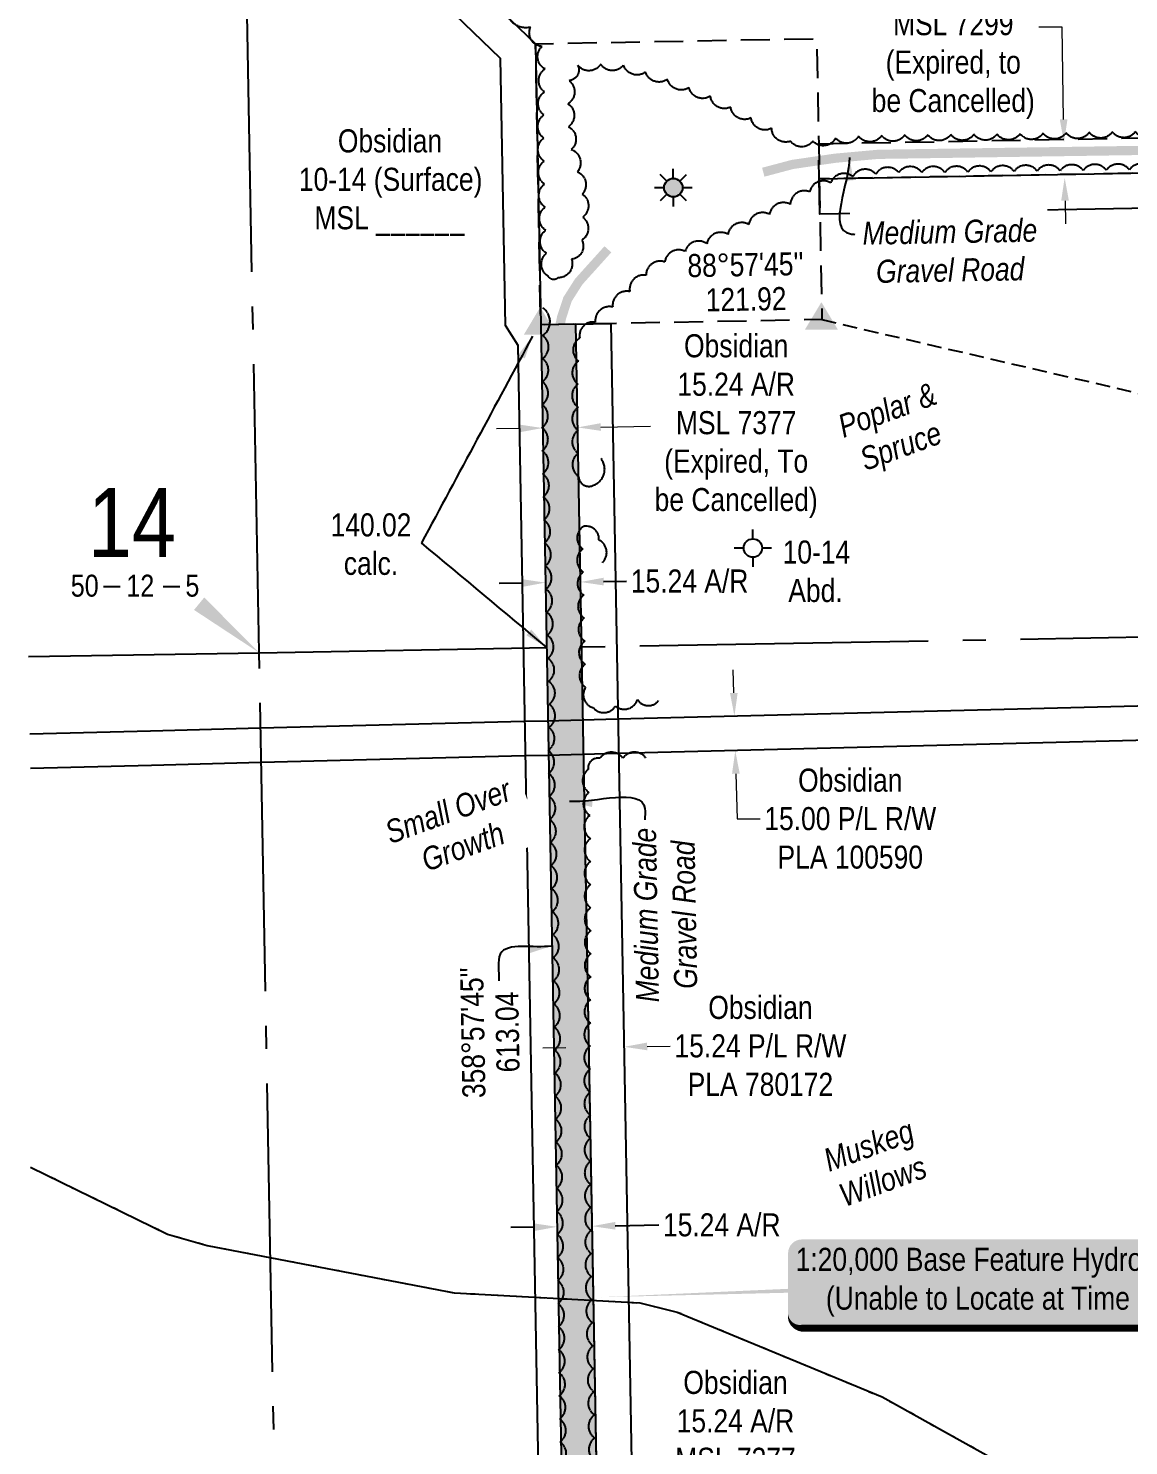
# Model space of a CAD drawing. Extents: x 588734 to 595078, y 5907371 to 5909219.
# Drawn here: x 590029 to 590505, y 5907954 to 5908568 of the extents above; entities that cross this region are included whole.
import ezdxf
from ezdxf.enums import TextEntityAlignment as Align

# ---------------------------------------------------------------- set-up
doc = ezdxf.new("R2010")
doc.units = 0
doc.header["$LTSCALE"] = 5
doc.header["$PDSIZE"] = 0.5
for name, pattern in [('0', [1, 1, 0]), ('foc-ACCESSROAD', [3.75, 2.5, -1.25]), ('foc-QUARTERLINE', [33, 25, -3, 2, -3]), ('foc-TIELINE', [1.875, 1.25, -0.625]), ('foc-WHEELTRACKS', [2, 0.4, -1.6])]:
    doc.linetypes.add(name, pattern=pattern)
doc.layers.get('Defpoints').update_dxf_attribs({"color": 9})
for name, color, linetype in [('10', 1, 'Continuous'), ('9', 3, 'Continuous'), ('AS-ROADS', 254, 'Continuous'), ('C-RW', 13, 'Continuous'), ('C-WS', 13, 'foc-ACCESSROAD'), ('C-WS-S', 8, 'Continuous'), ('F-RW', 190, 'Continuous'), ('F-WS-S', 8, 'Continuous'), ('L-BD1', 253, 'Continuous'), ('L-MON', 1, 'Continuous'), ('L-QSEC', 8, 'foc-QUARTERLINE'), ('L-SECLBL', 7, 'Continuous'), ('L-TIE', 7, 'foc-TIELINE'), ('P-PROPOSED', 10, 'Continuous'), ('P-PROPOSED-H', 21, 'Continuous'), ('P-TXT', 4, 'Continuous'), ('T-BUSH', 110, '0'), ('T-BUSH-T', 110, 'Continuous'), ('T-CREEK', 160, 'Continuous'), ('T-WATER-P3', 160, 'foc-WHEELTRACKS'), ('T-WATER-T', 170, 'Continuous')]:
    doc.layers.add(name, color=color, linetype=linetype)
for name, color, linetype, lineweight in [('C-AR-T', 13, 'Continuous', 9), ('C-RW-T', 13, 'Continuous', 9), ('C-WS-T', 13, 'Continuous', 9), ('F-WS-T', 190, 'Continuous', 9), ('T-TEXT', 48, 'Continuous', 18)]:
    doc.layers.add(name, color=color, linetype=linetype, lineweight=lineweight)
doc.styles.add('175L', font='ARIALN.TTF', dxfattribs={"height": 20})
doc.styles.add('80', font='ARIALN.TTF', dxfattribs={"height": 10})
doc.styles.add('80CG', font='ARIALN.TTF', dxfattribs={"height": 10})
doc.styles.add('80L', font='ARIALN.TTF', dxfattribs={"height": 10})
doc.styles.add('80LS', font='ARIALNI.TTF', dxfattribs={"height": 10})
doc.styles.add('foc-LtypeFont', font='ARIALN.TTF', dxfattribs={"height": 7.35})
doc.styles.add('SIMPLEX', font='ARIALN.TTF')
doc.linetypes.add('foc-TOPO-flowdirection-NOLINE', pattern='A,0,[">",foc-LtypeFont,S=0.3,R=0,X=0,Y=-0.945],-20,[">",foc-LtypeFont,S=0.3,R=0,X=0,Y=-0.945],0', length=20)
doc.dimstyles.new('Compass 5 000', dxfattribs={"dimscale": 5, "dimtxt": 9, "dimasz": 2, "dimexe": 0.2, "dimexo": 0.0625, "dimgap": 0.5, "dimtad": 0, "dimtih": 1, "dimtoh": 1, "dimzin": 0, "dimdsep": 46, "dimtxsty": '80CG', "dimcen": 0.1, "dimse1": 1, "dimse2": 1, "dimclrd": 256, "dimclrt": 256, "dimaunit": 1, "dimadec": 4, "dimazin": 0, "dimtfac": 0.06, "dimtofl": 0, "dimtmove": 0, "dimatfit": 1, "dimfxl": 0.2, "dimtolj": 1, "dimtzin": 0, "dimlwd": -1, "dimarcsym": 0})

# ---------------------------------------------------------------- blocks, each defined once
blk = doc.blocks.new('L-SECLBL')
at = {"layer": '9', "color": 7}
for p, q in [((-5.08, -27.83), (-12.29, -27.83)), ((20.7, -27.83), (13.5, -27.83))]:
    blk.add_line(p, q, dxfattribs=at)
at = {"layer": '10', "color": 2, "style": 'SIMPLEX'}
blk.add_attdef('SEC', text='', height=30, dxfattribs=at).set_placement((0, 0), align=Align.MIDDLE)
at = {"layer": '10', "color": 5, "style": '80L'}
blk.add_attdef('TWP', text='', height=9.5, dxfattribs=at).set_placement((-14.43, -27.37), align=Align.MIDDLE_RIGHT)
blk.add_attdef('RGE', text='', height=9.5, dxfattribs=at).set_placement((3.62, -27.37), align=Align.MIDDLE_CENTER)
blk.add_attdef('MER', text='', height=9.5, dxfattribs=at).set_placement((23.17, -27.37), align=Align.MIDDLE_LEFT)
blk = doc.blocks.new('*D438')
at = {"layer": 'C-AR-T', "transparency": 16777216}
for p, q in [((590476.51, 5908568.76), (590466.51, 5908568.76)), ((590477.21, 5908528.74), (590476.51, 5908568.76)), ((590477.82, 5908493.5), (590478, 5908483.5))]:
    blk.add_line(p, q, dxfattribs=at)
for points in [[(590478.87, 5908528.76), (590475.54, 5908528.71), (590477.38, 5908518.74)], [(590479.49, 5908493.53), (590476.16, 5908493.47), (590477.65, 5908503.5)]]:
    blk.add_solid(points, dxfattribs=at)
at = {"layer": 'Defpoints', "color": 0, "transparency": 16777216}
for p in [(590458.98, 5908518.41), (590477.38, 5908518.74), (590459.25, 5908503.18)]:
    blk.add_point(p, dxfattribs=at)
at = {"layer": 'C-AR-T', "transparency": 16777216, "insert": (590429.38, 5908568.76), "char_height": 10, "attachment_point": 5, "style": '80CG'}
blk.add_mtext('\\A1;Obsidian\\P15.24 A/R\\PMSL 7299\\P(Expired, to\\Pbe Cancelled)', dxfattribs=at)
blk = doc.blocks.new('*D439')
at = {"layer": 'C-AR-T', "transparency": 16777216}
for p, q in [((590249.57, 5907945.51), (590239.57, 5907945.34)), ((590284.8, 5907946.13), (590297.88, 5907946.36))]:
    blk.add_line(p, q, dxfattribs=at)
for points in [[(590249.54, 5907947.18), (590249.6, 5907943.85), (590259.57, 5907945.69)], [(590284.77, 5907947.8), (590284.83, 5907944.46), (590274.8, 5907945.95)]]:
    blk.add_solid(points, dxfattribs=at)
at = {"layer": 'Defpoints', "color": 0, "transparency": 16777216}
for p in [(590259.57, 5907945.69), (590260.14, 5907913.19), (590275.37, 5907913.45)]:
    blk.add_point(p, dxfattribs=at)
at = {"layer": 'C-AR-T', "transparency": 16777216, "insert": (590335.01, 5907946.36), "char_height": 10, "attachment_point": 5, "style": '80CG'}
blk.add_mtext('\\A1;Obsidian\\P15.24 A/R\\PMSL 7377\\P(Expired, To\\Pbe Cancelled)', dxfattribs=at)
blk = doc.blocks.new('*D440')
at = {"layer": 'C-AR-T', "transparency": 16777216}
for p, q in [((590241.41, 5908394.78), (590231.41, 5908394.6)), ((590276.64, 5908395.39), (590298.18, 5908395.77))]:
    blk.add_line(p, q, dxfattribs=at)
for points in [[(590241.38, 5908396.44), (590241.44, 5908393.11), (590251.41, 5908394.95)], [(590276.61, 5908397.06), (590276.67, 5908393.73), (590266.64, 5908395.22)]]:
    blk.add_solid(points, dxfattribs=at)
at = {"layer": 'Defpoints', "color": 0, "transparency": 16777216}
for p in [(590251.41, 5908394.95), (590251.5, 5908389.61), (590266.74, 5908389.88)]:
    blk.add_point(p, dxfattribs=at)
at = {"layer": 'C-AR-T', "transparency": 16777216, "insert": (590335.31, 5908395.77), "char_height": 10, "attachment_point": 5, "style": '80CG'}
blk.add_mtext('\\A1;Obsidian\\P15.24 A/R\\PMSL 7377\\P(Expired, To\\Pbe Cancelled)', dxfattribs=at)
blk = doc.blocks.new('*D443')
at = {"layer": 'C-RW-T', "transparency": 16777216}
for p, q in [((590296.74, 5908126.85), (590306.74, 5908127.03)), ((590261.5, 5908126.23), (590251.5, 5908126.06))]:
    blk.add_line(p, q, dxfattribs=at)
for points in [[(590261.47, 5908127.9), (590261.52, 5908124.57), (590271.49, 5908126.41)], [(590296.71, 5908128.52), (590296.77, 5908125.18), (590286.74, 5908126.68)]]:
    blk.add_solid(points, dxfattribs=at)
at = {"layer": 'Defpoints', "color": 0, "transparency": 16777216}
for p in [(590271.12, 5908147.59), (590286.37, 5908147.86), (590286.74, 5908126.68)]:
    blk.add_point(p, dxfattribs=at)
at = {"layer": 'C-RW-T', "transparency": 16777216, "insert": (590345.82, 5908127.03), "char_height": 10, "attachment_point": 5, "style": '80CG'}
blk.add_mtext('\\A1;Obsidian\\P15.24 P/L R/W\\PPLA 780172', dxfattribs=at)
blk = doc.blocks.new('GABD')
for p, q in [((0, 0.81), (0, 1.62)), ((-0.81, 0), (-1.62, 0)), ((1.62, 0), (0.81, 0)), ((0, -0.81), (0, -1.62))]:
    blk.add_line(p, q)
blk.add_circle((0, 0), 0.8)
blk = doc.blocks.new('GAS')
h = blk.add_hatch(color=255)
h.dxf.hatch_style = 1
edge = h.paths.add_edge_path()
edge.add_arc((0, 0), 0.9, 0, 360)
for p, q in [((0, 0.81), (0, 1.62)), ((-0.81, 0), (-1.62, 0)), ((-0.57, 0.57), (-1.14, 1.14)), ((0.57, 0.57), (1.14, 1.14)), ((1.62, 0), (0.81, 0)), ((-0.57, -0.57), (-1.14, -1.14)), ((0, -0.81), (0, -1.62)), ((1.14, -1.14), (0.57, -0.57))]:
    blk.add_line(p, q)
blk.add_circle((0, 0), 0.8)
blk = doc.blocks.new('*D451')
at = {"layer": 'Defpoints', "color": 0, "transparency": 16777216}
for p in [(590250.94, 5908420.84), (590266.17, 5908421.12), (590267.85, 5908328.2)]:
    blk.add_point(p, dxfattribs=at)
at = {"layer": 'P-TXT', "transparency": 16777216}
for p, q in [((590242.62, 5908327.74), (590232.63, 5908327.56)), ((590277.85, 5908328.38), (590287.85, 5908328.56))]:
    blk.add_line(p, q, dxfattribs=at)
for points in [[(590277.82, 5908330.05), (590277.88, 5908326.72), (590267.85, 5908328.2)], [(590242.59, 5908329.41), (590242.65, 5908326.08), (590252.62, 5908327.93)]]:
    blk.add_solid(points, dxfattribs=at)
at = {"layer": 'P-TXT', "transparency": 16777216, "insert": (590315.13, 5908328.56), "char_height": 10, "attachment_point": 5, "style": '80CG'}
blk.add_mtext('\\A1;15.24 A/R', dxfattribs=at)
blk = doc.blocks.new('*D452')
at = {"layer": 'Defpoints', "color": 0, "transparency": 16777216}
for p in [(590272.91, 5908048.92), (590258.91, 5907980.95), (590274.14, 5907981.22)]:
    blk.add_point(p, dxfattribs=at)
at = {"layer": 'P-TXT', "transparency": 16777216}
for p, q in [((590247.68, 5908048.47), (590237.68, 5908048.28)), ((590282.91, 5908049.1), (590301.78, 5908049.44))]:
    blk.add_line(p, q, dxfattribs=at)
for points in [[(590247.65, 5908050.13), (590247.71, 5908046.8), (590257.68, 5908048.65)], [(590282.88, 5908050.77), (590282.94, 5908047.44), (590272.91, 5908048.92)]]:
    blk.add_solid(points, dxfattribs=at)
at = {"layer": 'P-TXT', "transparency": 16777216, "insert": (590329.06, 5908049.44), "char_height": 10, "attachment_point": 5, "style": '80CG'}
blk.add_mtext('\\A1;15.24 A/R', dxfattribs=at)
blk = doc.blocks.new('*D457')
at = {"layer": 'C-RW-T', "transparency": 16777216}
for p, q in [((590334.29, 5908280.09), (590334.04, 5908290.09)), ((590335.17, 5908245.07), (590335.67, 5908225.54)), ((590335.67, 5908225.54), (590345.67, 5908225.54))]:
    blk.add_line(p, q, dxfattribs=at)
for points in [[(590335.96, 5908280.14), (590332.63, 5908280.05), (590334.54, 5908270.1)], [(590336.84, 5908245.11), (590333.51, 5908245.03), (590334.92, 5908255.07)]]:
    blk.add_solid(points, dxfattribs=at)
at = {"layer": 'Defpoints', "color": 0, "transparency": 16777216}
for p in [(590349.43, 5908270.47), (590334.92, 5908255.07), (590349.81, 5908255.44)]:
    blk.add_point(p, dxfattribs=at)
at = {"layer": 'C-RW-T', "transparency": 16777216, "insert": (590384.75, 5908225.54), "char_height": 10, "attachment_point": 5, "style": '80CG'}
blk.add_mtext('\\A1;Obsidian\\P15.00 P/L R/W\\PPLA 100590', dxfattribs=at)
blk = doc.blocks.new('STRIA')
blk.add_hatch(color=255).paths.add_polyline_path([(-0.04, 1.52), (-1.47, -0.87), (1.39, -0.87)])
blk = doc.blocks.new('STRIAA')
blk.add_blockref('STRIA', (0, 0))
blk = doc.blocks.new('STRIB')
at = {"color": 1}
blk.add_solid([(-1.12, -0.67), (-0.04, 1.13), (1.04, -0.67)], dxfattribs=at)
blk = doc.blocks.new('STRIBB')
blk.add_blockref('STRIB', (0, 0))
blk = doc.blocks.new('STRICC')
for name in ['STRIAA', 'STRIBB']:
    blk.add_blockref(name, (0, 0))
blk = doc.blocks.new('fdspike')
blk.add_blockref('STRICC', (0, 0))
blk = doc.blocks.new('*U465')
h = blk.add_hatch(color=255)
edge = h.paths.add_edge_path()
edge.add_line((-104, -20), (104, -20))
edge.add_arc((104, -14), 6, 270, 360)
edge.add_line((110, -14), (110, 12.5))
edge.add_arc((104, 12.5), 6, 0, 90)
edge.add_line((104, 18.5), (-104, 18.5))
edge.add_arc((-104, 12.5), 6, 90, 180)
edge.add_line((-110, 12.5), (-110, -14))
edge.add_arc((-104, -14), 6, 180, 270)
at = {"color": 170, "flags": 128}
blk.add_lwpolyline([(-104, -20, 3, 3, 0), (104, -20, 3, 3, 0.414214), (110, -14, 3, 3, 0), (110, 12.5, 3, 0, 0.414214), (104, 18.5, 0, 0, 0), (-104, 18.5, 0, 0, 0.414214), (-110, 12.5, 0, 0, 0), (-110, -14, 0, 3, 0.414214)], format="xyseb", close=True, dxfattribs=at)
at = {"color": 170, "style": '80'}
blk.add_attdef('ENTER_TEXT_001', (-26.85, -4.92), '', height=10, dxfattribs=at)

msp = doc.modelspace()

# ---------------------------------------------------------------- hatches: boundary and pattern name
at = {"layer": 'P-PROPOSED-H'}
h = msp.add_hatch(color=256, dxfattribs=at)
h.dxf.hatch_style = 1
h.paths.add_polyline_path([(590317.047, 5907772.556), (590289.184, 5907795.068), (590277.059, 5907819.872), (590265.829, 5908440.001), (590250.599, 5908439.726), (590262.233, 5907797.259), (590317.407, 5907752.682)])

# ---------------------------------------------------------------- linework, layer by layer
at = {"layer": 'AS-ROADS', "const_width": 3.998, "flags": 128}
for points in [[(591025.126, 5908522.67), (590958.876, 5908521.696), (590775.575, 5908519.329), (590574.685, 5908516.262), (590396.786, 5908513.61), (590378.233, 5908511.922), (590359.745, 5908509.234), (590347.054, 5908505.86)], [(590279.718, 5908472.432), (590267.089, 5908458.419), (590262.249, 5908450.824), (590259.673, 5908442.98), (590257.725, 5908433.736), (590257.787, 5908411.456), (590259.845, 5908350.018), (590261.555, 5908289.825), (590263.06, 5908204.807), (590264.049, 5908131.969), (590265.614, 5908002.994), (590266.6, 5907912.729), (590267.264, 5907861.684), (590268.901, 5907826.703), (590271.78, 5907813.148), (590277.304, 5907803.045), (590287.401, 5907790.551), (590304.376, 5907775.722), (590327.649, 5907759.317), (590355.12, 5907745.063)]]:
    msp.add_lwpolyline(points, dxfattribs=at)
at = {"layer": 'C-RW'}
for points in [[(590928.303, 5908513.037), (590928.579, 5908497.793), (590613.3, 5908492.08), (590603.297, 5908491.898), (590588.298, 5908491.627), (590578.274, 5908491.446), (590371.615, 5908487.714), (590371.339, 5908502.958), (590577.844, 5908506.688), (590587.867, 5908506.87), (590602.866, 5908507.141), (590612.87, 5908507.322), (590928.303, 5908513.037)], [(590317.047, 5907772.556), (590277.335, 5907804.641), (590265.829, 5908440.001), (590281.059, 5908440.277), (590292.437, 5907812.024), (590317.252, 5907791.975), (590316.696, 5907791.965)]]:
    msp.add_lwpolyline(points, close=True, dxfattribs=at)
for points in [[(590029.208, 5908262.411), (590081.496, 5908263.728), (590129.178, 5908264.929), (590243.412, 5908267.801), (590253.406, 5908268.053), (590268.641, 5908268.437), (590283.884, 5908268.82), (590584.347, 5908276.392)], [(590594.793, 5908261.613), (590284.156, 5908253.787), (590268.913, 5908253.403), (590253.678, 5908253.02), (590243.684, 5908252.768), (590129.461, 5908249.896), (590081.875, 5908248.698), (590029.491, 5908247.378)]]:
    msp.add_lwpolyline(points, dxfattribs=at)
at = {"layer": 'C-WS', "flags": 128}
for points in [[(590371.339, 5908502.958), (590371.615, 5908487.714), (590372.444, 5908441.932), (590250.599, 5908439.726), (590248.392, 5908561.571), (590370.237, 5908563.778), (590371.063, 5908518.196)], [(590371.063, 5908518.196), (590577.414, 5908521.922), (590587.437, 5908522.103), (590602.436, 5908522.374), (590928.026, 5908528.274), (590928.303, 5908513.037), (590612.87, 5908507.322), (590602.866, 5908507.141), (590587.867, 5908506.87), (590577.844, 5908506.688), (590371.339, 5908502.958)]]:
    msp.add_lwpolyline(points, close=True, dxfattribs=at)
at = {"layer": 'F-RW'}
msp.add_lwpolyline([(590196.909, 5908611.046), (590248.392, 5908561.571), (590250.599, 5908439.726), (590262.233, 5907797.259), (590213.904, 5907746.814), (590219.334, 5907545.661), (590219.739, 5907530.674), (590219.893, 5907524.964), (590220.333, 5907508.624), (590220.628, 5907497.73), (590208.548, 5907492.086), (590183.941, 5907491.638), (590205.522, 5907501.712), (590205.081, 5907518.052), (590204.749, 5907530.336), (590204.344, 5907545.323), (590198.745, 5907752.699), (590252.044, 5907807.864), (590240.765, 5908430.674), (590235.303, 5908439.469), (590233.213, 5908555.215), (590182.08, 5908604.515)], dxfattribs=at)
at = {"layer": 'L-QSEC'}
for p, q in [((590128.562, 5908297.729), (590113.45, 5909101.382)), ((590128.565, 5908297.531), (590931.951, 5908311.897)), ((590028.571, 5908295.966), (590128.565, 5908297.531)), ((590143.733, 5907490.908), (590128.562, 5908297.729))]:
    msp.add_line(p, q, dxfattribs=at)
at = {"layer": 'L-SECLBL', "flags": 128}
msp.add_lwpolyline([(590128.565, 5908297.531, 0, 6.997, 0), (590102.586, 5908318.797, 0, 0, 0)], format="xyseb", dxfattribs=at)
at = {"layer": 'L-TIE', "flags": 128}
msp.add_lwpolyline([(590372.437, 5908441.936), (590931.951, 5908311.897)], dxfattribs=at)
at = {"layer": 'P-PROPOSED', "flags": 128}
msp.add_lwpolyline([(590317.047, 5907772.556), (590289.184, 5907795.068), (590277.059, 5907819.872), (590265.829, 5908440.001), (590250.599, 5908439.726), (590262.233, 5907797.259), (590317.407, 5907752.682)], close=True, dxfattribs=at)
at = {"layer": 'T-BUSH', "flags": 128}
for points in [[(590613.822, 5908549.011, -0.5205671), (590603.827, 5908549.065, -0.5205671), (590593.832, 5908549.12, -0.5205671), (590583.836, 5908549.041, -0.5205671), (590573.841, 5908548.959, -0.5205671), (590572.015, 5908540.773, -0.5205671), (590571.986, 5908530.777, -0.5205671), (590568.253, 5908524.309, -0.5205671), (590558.27, 5908523.812, -0.5205671), (590548.275, 5908523.748, -0.5205671), (590538.279, 5908523.684, -0.5205671), (590528.284, 5908523.62, -0.5205671), (590518.289, 5908523.556, -0.5205671), (590508.293, 5908523.492, -0.5205671), (590498.299, 5908523.376, -0.5205671), (590488.305, 5908523.17, -0.5205671), (590478.312, 5908522.964, -0.5205671), (590468.319, 5908522.757, -0.5205671), (590458.325, 5908522.551, -0.5205671), (590448.331, 5908522.421, -0.5205671), (590438.336, 5908522.318, -0.5205671), (590428.341, 5908522.214, -0.5205671), (590418.346, 5908522.111, -0.5205671), (590408.351, 5908522.007, -0.5205671), (590398.358, 5908521.766, -0.5205671), (590388.366, 5908521.497, -0.5205671), (590378.415, 5908520.605, -0.5205671), (590368.5, 5908519.356, -0.5205671), (590358.94, 5908519.319, -0.5205671), (590350.674, 5908524.909, -0.5205671), (590341.76, 5908529.43, -0.5205671), (590332.925, 5908534.104, -0.5205671), (590324.133, 5908538.858, -0.5205671), (590314.855, 5908542.56, -0.5205671), (590305.532, 5908546.165, -0.5205671), (590296.042, 5908549.296, -0.5205671), (590286.515, 5908552.318, -0.5205671), (590276.633, 5908552.68, -0.5205671), (590266.647, 5908552.253, -0.5205671), (590262.903, 5908545.544, -0.5205671), (590262.413, 5908535.561, -0.5205671), (590262.629, 5908525.604, -0.5205671), (590263.87, 5908515.686, -0.5205671), (590266.478, 5908506.069, -0.5205671), (590268.565, 5908496.387, -0.5205671), (590268.787, 5908486.394, -0.5205671), (590268.449, 5908476.404, -0.5205671), (590263.971, 5908468.116, -0.5205671), (590258.071, 5908460.091, -0.5205671), (590253.875, 5908460.752, -0.5205671), (590253.092, 5908470.717, -0.5205671), (590252.757, 5908480.705, -0.5205671), (590252.507, 5908490.697, -0.5205671), (590252.295, 5908500.69, -0.5205671), (590252.103, 5908510.684, -0.5205671), (590251.91, 5908520.678, -0.5205671), (590251.982, 5908530.671, -0.5205671), (590252.225, 5908540.663, -0.5205671), (590252.469, 5908550.656, -0.5205671), (590251.197, 5908560.385, -0.5205671), (590246.173, 5908568.724, -0.5205671), (590235.699, 5908578.054, -0.5205671)], [(590575.848, 5908485.617, 0.5205671), (590574.96, 5908495.573, 0.5205671), (590573.602, 5908505.473, 0.5205671), (590565.659, 5908507.735, 0.5205671), (590555.665, 5908507.572, 0.5205671), (590545.671, 5908507.408, 0.5205671), (590535.677, 5908507.248, 0.5205671), (590525.682, 5908507.116, 0.5205671), (590515.687, 5908506.984, 0.5205671), (590505.693, 5908506.851, 0.5205671), (590495.698, 5908506.719, 0.5205671), (590485.703, 5908506.587, 0.5205671), (590475.709, 5908506.454, 0.5205671), (590465.714, 5908506.321, 0.5205671), (590455.72, 5908506.177, 0.5205671), (590445.725, 5908506.034, 0.5205671), (590435.731, 5908505.89, 0.5205671), (590425.736, 5908505.747, 0.5205671), (590415.741, 5908505.705, 0.5205671), (590405.745, 5908505.702, 0.5205671), (590395.785, 5908505.037, 0.5205671), (590385.844, 5908503.989, 0.5205671), (590376.267, 5908501.19, 0.5205671), (590367.132, 5908497.353, 0.5205671), (590358.751, 5908491.915, 0.5205671), (590349.746, 5908487.577, 0.5205671), (590340.741, 5908483.239, 0.5205671), (590331.735, 5908478.903, 0.5205671), (590322.599, 5908474.878, 0.5205671), (590313.176, 5908471.544, 0.5205671), (590304.369, 5908466.962, 0.5205671), (590296.258, 5908461.189, 0.5205671), (590289.214, 5908454.106, 0.5205671), (590281.801, 5908447.402, 0.5205671), (590274.262, 5908440.84, 0.5205671), (590267.498, 5908433.929, 0.5205671), (590266.972, 5908423.947, 0.5205671), (590266.754, 5908413.958, 0.5205671), (590266.795, 5908403.963, 0.5205671), (590266.837, 5908393.967, 0.5205671), (590266.878, 5908383.972, 0.5205671), (590267.012, 5908373.979, 0.5205671), (590273.084, 5908369.97, 0.5205671), (590276.769, 5908381.679, 0.5205671)], [(590291.941, 5907775.68, 0.5205671), (590284.874, 5907782.749, 0.5205671), (590277.807, 5907789.818, 0.5205671), (590272.055, 5907797.96, 0.5205671), (590266.541, 5907806.297, 0.5205671), (590263.294, 5907815.746, 0.5205671), (590261.427, 5907825.47, 0.5205671), (590260.967, 5907835.454, 0.5205671), (590260.822, 5907845.448, 0.5205671), (590260.677, 5907855.443, 0.5205671), (590260.533, 5907865.437, 0.5205671), (590260.388, 5907875.432, 0.5205671), (590260.243, 5907885.426, 0.5205671), (590260.091, 5907895.42, 0.5205671), (590259.909, 5907905.414, 0.5205671), (590259.728, 5907915.408, 0.5205671), (590259.547, 5907925.402, 0.5205671), (590259.366, 5907935.396, 0.5205671), (590259.184, 5907945.39, 0.5205671), (590259.003, 5907955.384, 0.5205671), (590258.822, 5907965.377, 0.5205671), (590258.648, 5907975.371, 0.5205671), (590258.512, 5907985.366, 0.5205671), (590258.377, 5907995.361, 0.5205671), (590258.241, 5908005.355, 0.5205671), (590258.105, 5908015.35, 0.5205671), (590257.97, 5908025.344, 0.5205671), (590257.834, 5908035.339, 0.5205671), (590257.698, 5908045.334, 0.5205671), (590257.563, 5908055.328, 0.5205671), (590257.427, 5908065.323, 0.5205671), (590257.287, 5908075.317, 0.5205671), (590257.14, 5908085.312, 0.5205671), (590256.992, 5908095.306, 0.5205671), (590256.844, 5908105.301, 0.5205671), (590256.697, 5908115.295, 0.5205671), (590256.549, 5908125.29, 0.5205671), (590256.401, 5908135.284, 0.5205671), (590256.254, 5908145.278, 0.5205671), (590256.106, 5908155.273, 0.5205671), (590255.959, 5908165.267, 0.5205671), (590255.811, 5908175.262, 0.5205671), (590255.559, 5908185.254, 0.5205671), (590255.297, 5908195.246, 0.5205671), (590255.036, 5908205.238, 0.5205671), (590254.774, 5908215.23, 0.5205671), (590254.513, 5908225.222, 0.5205671), (590254.252, 5908235.215, 0.5205671), (590253.99, 5908245.207, 0.5205671), (590253.772, 5908255.198, 0.5205671), (590254.185, 5908265.185, 0.5205671), (590254.343, 5908275.174, 0.5205671), (590254.046, 5908285.165, 0.5205671), (590253.749, 5908295.156, 0.5205671), (590253.452, 5908305.147, 0.5205671), (590253.154, 5908315.138, 0.5205671), (590252.857, 5908325.129, 0.5205671), (590252.56, 5908335.12, 0.5205671), (590252.263, 5908345.112, 0.5205671), (590251.983, 5908355.103, 0.5205671), (590251.734, 5908365.096, 0.5205671), (590251.485, 5908375.088, 0.5205671), (590251.236, 5908385.08, 0.5205671), (590251.095, 5908395.074, 0.5205671), (590251.187, 5908405.069, 0.5205671), (590251.28, 5908415.064, 0.5205671), (590251.372, 5908425.059, 0.5205671), (590251.464, 5908435.054, 0.5205671), (590251.574, 5908447.048, 0.5205671)], [(590277.315, 5908336.558, 0.5205671), (590275.824, 5908346.422, 0.5205671), (590268.958, 5908352.215, 0.5205671), (590268.848, 5908342.523, 0.5205671), (590269.053, 5908332.53, 0.5205671), (590269.257, 5908322.537, 0.5205671), (590269.462, 5908312.543, 0.5205671), (590269.664, 5908302.55, 0.5205671), (590269.865, 5908292.556, 0.5205671), (590270.067, 5908282.563, 0.5205671), (590273.356, 5908273.76, 0.5205671), (590282.959, 5908274.398, 0.5205671), (590292.555, 5908277.197, 0.5205671), (590301.675, 5908276.772, 0.5205671)], [(590296.226, 5908251.824, 0.5205671), (590286.23, 5908251.795, 0.5205671), (590276.235, 5908251.766, 0.5205671), (590271.185, 5908246.959, 0.5205671), (590271.502, 5908236.969, 0.5205671), (590271.819, 5908226.978, 0.5205671), (590272.132, 5908216.988, 0.5205671), (590272.166, 5908206.992, 0.5205671), (590272.2, 5908196.997, 0.5205671), (590272.235, 5908187.001, 0.5205671), (590272.269, 5908177.006, 0.5205671), (590272.303, 5908167.01, 0.5205671), (590272.266, 5908157.015, 0.5205671), (590272.192, 5908147.02, 0.5205671), (590272.119, 5908137.024, 0.5205671), (590272.046, 5908127.029, 0.5205671), (590272.038, 5908117.034, 0.5205671), (590272.08, 5908107.038, 0.5205671), (590272.123, 5908097.043, 0.5205671), (590272.165, 5908087.048, 0.5205671), (590272.208, 5908077.052, 0.5205671), (590272.28, 5908067.057, 0.5205671), (590272.359, 5908057.062, 0.5205671), (590272.439, 5908047.066, 0.5205671), (590272.518, 5908037.071, 0.5205671), (590272.616, 5908027.076, 0.5205671), (590272.829, 5908017.083, 0.5205671), (590273.041, 5908007.09, 0.5205671), (590273.253, 5907997.097, 0.5205671), (590273.466, 5907987.103, 0.5205671), (590273.678, 5907977.11, 0.5205671), (590273.851, 5907967.116, 0.5205671), (590273.99, 5907957.122, 0.5205671), (590274.128, 5907947.127, 0.5205671), (590274.267, 5907937.132, 0.5205671), (590274.406, 5907927.138, 0.5205671), (590274.544, 5907917.143, 0.5205671), (590274.655, 5907907.148, 0.5205671), (590274.711, 5907897.153, 0.5205671), (590274.766, 5907887.158, 0.5205671), (590274.822, 5907877.162, 0.5205671), (590274.877, 5907867.167, 0.5205671), (590274.933, 5907857.172, 0.5205671), (590275.384, 5907847.203, 0.5205671), (590276.675, 5907837.291, 0.5205671), (590279.025, 5907827.622, 0.5205671), (590282.387, 5907818.221, 0.5205671), (590286.682, 5907809.195, 0.5205671), (590292.205, 5907800.975, 0.5205671), (590298.776, 5907793.443, 0.5205671), (590306.47, 5907787.102, 0.5205671), (590314.373, 5907780.981, 0.5205671), (590322.71, 5907775.477, 0.5205671), (590331.125, 5907770.083, 0.5205671), (590339.54, 5907764.689, 0.5205671), (590348.776, 5907761.05, 0.5205671), (590358.474, 5907758.897, 0.5205671), (590368.44, 5907758.128, 0.5205671), (590378.397, 5907757.268, 0.5205671), (590388.312, 5907756.003, 0.5205671), (590397.379, 5907752.291, 0.5205671), (590405.948, 5907747.145, 0.5205671), (590415.266, 5907744.091, 0.5205671), (590425.153, 5907742.621, 0.5205671), (590423.818, 5907733.542, 0.5205671), (590420.66, 5907724.074, 0.5205671), (590418.81, 5907714.297, 0.5205671), (590417.489, 5907704.389, 0.5205671), (590415.547, 5907694.703, 0.5205671), (590409.66, 5907687.154, 0.5205671), (590399.786, 5907685.6, 0.5205671), (590389.936, 5907685.295, 0.5205671), (590380.13, 5907687.229, 0.5205671), (590370.323, 5907689.163, 0.5205671), (590360.71, 5907691.887, 0.5205671), (590351.121, 5907694.708, 0.5205671), (590341.532, 5907697.53, 0.5205671), (590336.988, 5907705.323, 0.5205671), (590334.818, 5907715.081, 0.5205671), (590332.483, 5907724.797, 0.5205671), (590329.856, 5907734.441, 0.5205671), (590326.791, 5907743.931, 0.5205671), (590321.308, 5907752.116, 0.5205671), (590314.042, 5907758.868, 0.5205671), (590305.431, 5907763.943, 0.5205671), (590300.246, 5907757.54, 0.5205671), (590295.827, 5907748.574, 0.5205671), (590291.407, 5907739.609, 0.5205671), (590283.409, 5907743.12, 0.5205671), (590273.814, 5907749.056, 0.5205671)]]:
    msp.add_lwpolyline(points, format="xyb", dxfattribs=at)
at = {"layer": 'T-CREEK', "linetype": 'foc-TOPO-flowdirection-NOLINE', "flags": 128}
msp.add_lwpolyline([(590029.49, 5908074.515), (590088.91, 5908045.524), (590106.068, 5908040.602), (590213.132, 5908020.018), (590293.489, 5908015.681), (590309.698, 5908011.704), (590398.597, 5907974.872), (590480.958, 5907929.034), (590503.649, 5907910.589), (590567.721, 5907872.628), (590597.255, 5907860.291), (590650.128, 5907831.224), (590724.343, 5907780.341), (590765.841, 5907738.001), (590785.477, 5907713.102), (590799.975, 5907686.181), (590848.926, 5907609.412), (590853.358, 5907599.412), (590860.135, 5907585.655), (590894.206, 5907535.018), (590968.109, 5907402.304), (590981.148, 5907384.409)], dxfattribs=at)
at = {"layer": 'T-WATER-P3', "flags": 128}
msp.add_lwpolyline([(590029.49, 5908074.515), (590088.91, 5908045.524), (590106.068, 5908040.602), (590213.132, 5908020.018), (590293.489, 5908015.681), (590309.698, 5908011.704), (590398.597, 5907974.872), (590480.958, 5907929.034), (590503.649, 5907910.589), (590567.721, 5907872.628), (590597.255, 5907860.291), (590650.128, 5907831.224), (590724.343, 5907780.341), (590765.841, 5907738.001), (590785.477, 5907713.102), (590799.975, 5907686.181), (590848.926, 5907609.412), (590853.358, 5907599.412), (590860.135, 5907585.655), (590894.206, 5907535.018), (590968.109, 5907402.304), (590981.148, 5907384.409)], dxfattribs=at)
at = {"layer": 'T-WATER-T', "flags": 128}
msp.add_lwpolyline([(590276.888, 5908018.146, 0, 3.998, 0), (590467.753, 5908024.688, 1.999, 1.999, 0)], format="xyseb", dxfattribs=at)

# ---------------------------------------------------------------- block references
at = {"layer": 'C-WS-S', "color": 6, "xscale": 4.997749999999979, "yscale": 4.997749999999979, "zscale": 4.997749999999979}
msp.add_blockref('GAS', (590308.07, 5908499.155), dxfattribs=at)
at = {"layer": 'F-WS-S', "color": 6, "xscale": 4.997749999999979, "yscale": 4.997749999999979, "zscale": 4.997749999999979}
msp.add_blockref('GABD', (590342.562, 5908342.909), dxfattribs=at)
at = {"layer": 'L-MON', "color": 3, "xscale": 4.99776055, "yscale": 4.99776055, "zscale": 0.99955211}
for p in [(590250.599, 5908439.726), (590372.437, 5908441.936)]:
    msp.add_blockref('fdspike', p, dxfattribs=at)
at = {"layer": 'L-SECLBL', "xscale": 0.9995499999999962, "yscale": 0.9995499999999962, "zscale": 0.9995499999999962}
msp.add_blockref('L-SECLBL', (590073.47, 5908353.966), dxfattribs=at).add_auto_attribs({'SEC': '14', 'TWP': '50', 'RGE': '12', 'MER': '5'})

# ---------------------------------------------------------------- texts
at = {"layer": 'C-WS-T', "insert": (590145.126, 5908524.443), "char_height": 9.9955, "attachment_point": 1, "style": '175L'}
msp.add_mtext_dynamic_manual_height_columns('\\pi17.573;Obsidian\\P\\pi0.66362;10-14 (Surface)\\P\\pi7.4068;MSL ______', width=78.9594, gutter_width=100, heights=[0], dxfattribs=at)
at = {"layer": 'F-WS-T', "insert": (590354.776, 5908346.185), "char_height": 9.9955, "attachment_point": 1, "style": '175L'}
msp.add_mtext_dynamic_manual_height_columns('\\pi0.6701;10-14\\P\\pi3.1281;Abd.', width=28.83124, gutter_width=100, heights=[0], dxfattribs=at)
at = {"layer": 'L-BD1', "color": 5, "style": '80L'}
for s, p in [("88°57'45''", (590339.335, 5908465.792)), ('121.92', (590339.606, 5908450.808))]:
    msp.add_text(s, height=9.991, rotation=1.0375, dxfattribs=at).set_placement(p, align=Align.MIDDLE)
at = {"layer": 'L-BD1', "style": '80L'}
for s, height, p in [("358°57'45''", 9.99552, (590221.166, 5908132.812)), ('613.04', 9.9955, (590236.157, 5908133.084))]:
    msp.add_text(s, height=height, rotation=91.0375, dxfattribs=at).set_placement(p, align=Align.MIDDLE)
at = {"layer": 'P-TXT', "insert": (590177.061, 5908344.549), "char_height": 9.9955, "width": 34.607, "attachment_point": 5, "style": '80CG'}
msp.add_mtext('\\A1;140.02\\Pcalc.', dxfattribs=at)

# ---------------------------------------------------------------- dimensions: what is measured, and where the dimension line sits
at = {"layer": 'C-AR-T', "color": 6}
for base, p1, p2, angle, text, picture, middle in [((590477.381, 5908518.737), (590459.248, 5908503.177), (590458.981, 5908518.415), 91.001464, 'Obsidian\\P15.24 A/R\\PMSL 7299\\P(Expired, to\\Pbe Cancelled)', '*D438', (590429.378, 5908568.759)), ((590251.406, 5908394.951), (590266.737, 5908389.876), (590251.5, 5908389.609), 181.003812, 'Obsidian\\P15.24 A/R\\PMSL 7377\\P(Expired, To\\Pbe Cancelled)', '*D440', (590335.309, 5908395.77)), ((590259.566, 5907945.687), (590275.373, 5907913.452), (590260.135, 5907913.185), 181.003749, 'Obsidian\\P15.24 A/R\\PMSL 7377\\P(Expired, To\\Pbe Cancelled)', '*D439', (590335.009, 5907946.358))]:
    dim = msp.add_linear_dim(base=base, p1=p1, p2=p2, angle=angle, text=text, dimstyle='Compass 5 000', dxfattribs=at)
    dim.commit()
    dim.dimension.update_dxf_attribs({"geometry": picture, "text_midpoint": middle, "dimtype": 161})
at = {"layer": 'C-RW-T', "color": 6}
dim = msp.add_linear_dim(base=(590334.922, 5908255.066), p1=(590349.434, 5908270.472), p2=(590349.813, 5908255.441), angle=271.44326, text='Obsidian\\P15.00 P/L R/W\\PPLA 100590', dimstyle='Compass 5 000', dxfattribs=at)
dim.commit()
dim.dimension.update_dxf_attribs({"geometry": '*D457', "text_midpoint": (590384.752, 5908225.542), "dimtype": 161})
dim = msp.add_aligned_dim(p1=(590271.122, 5908147.594), p2=(590286.367, 5908147.861), distance=-21.189, text='Obsidian\\P15.24 P/L R/W\\PPLA 780172', dimstyle='Compass 5 000', dxfattribs=at)
dim.commit()
dim.dimension.update_dxf_attribs({"geometry": '*D443', "text_midpoint": (590345.821, 5908127.026)})
at = {"layer": 'P-TXT'}
for base, p1, p2, angle, picture, middle in [((590267.853, 5908328.201), (590250.939, 5908420.844), (590266.17, 5908421.12), 1.037566, '*D451', (590315.131, 5908328.563)), ((590272.911, 5908048.922), (590258.907, 5907980.946), (590274.137, 5907981.221), 1.037461, '*D452', (590329.061, 5908049.445))]:
    dim = msp.add_linear_dim(base=base, p1=p1, p2=p2, angle=angle, text='15.24 A/R', dimstyle='Compass 5 000', dxfattribs=at)
    dim.commit()
    dim.dimension.update_dxf_attribs({"geometry": picture, "text_midpoint": middle, "dimtype": 161})

# ---------------------------------------------------------------- leaders
at = {"layer": 'L-BD1', "path_type": 1}
msp.add_leader([(590255.212, 5908170.383), (590233.091, 5908166.892), (590232.392, 5908155.256)], dimstyle='Compass 5 000', override={"dimgap": 0.5, "dimtad": 0}, dxfattribs=at)
at = {"layer": 'P-TXT', "path_type": 1}
for points in [[(590247.005, 5908434.707), (590198.927, 5908345.168)], [(590253.13, 5908299.926), (590198.927, 5908345.168)]]:
    msp.add_leader(points, dimstyle='Compass 5 000', override={"dimgap": 0.5, "dimtad": 0}, dxfattribs=at)

# ---------------------------------------------------------------- next in the draw order: texts
at = {"layer": 'T-BUSH-T', "char_height": 9.99171, "attachment_point": 1, "rotation": 20, "style": '80LS', "bg_fill": 2}
for s, width, insert in [('\\pi0.32599;Poplar & \\P\\pi4.3268;Spruce', 43.82218, (590378.098, 5908399.882)), ('\\pi9.114;{\\C48;Muskeg}\\P\\pi10.205;Willows', 57.73147, (590363.624, 5908078.701))]:
    msp.add_mtext_dynamic_manual_height_columns(s, width=width, gutter_width=45.017, heights=[0], dxfattribs=dict(at, insert=insert))
at = {"layer": 'T-TEXT', "char_height": 9.99171, "attachment_point": 1, "style": '80LS', "bg_fill": 2}
for s, width, insert, rotation in [('\\pi0.32599;Medium Grade \\P\\pi5.908;Gravel Road', 75.52167, (590389.649, 5908484.391), 1.034533), ('\\pi0.46842;Small Over\\P\\pi11.118;Growth', 57.73147, (590181.673, 5908223.776), 20), ('\\pi0.32599;Medium Grade \\P\\pi5.908;Gravel Road', 75.52167, (590291.908, 5908145.52), 91.037454)]:
    msp.add_mtext_dynamic_manual_height_columns(s, width=width, gutter_width=45.017, heights=[0], dxfattribs=dict(at, insert=insert, rotation=rotation))

# ---------------------------------------------------------------- next in the draw order: block references
at = {"layer": 'T-WATER-T', "color": 3}
ref = msp.add_blockref('*U465', (590467.753, 5908024.688), dxfattribs=dict(at, xscale=0.99955211, yscale=0.99955211, zscale=0.99955211))
ref.add_attrib('ENTER_TEXT_001', '1:20,000 Base Feature Hydrography Data', (590361.085, 5908029.558), dxfattribs={"layer": '0', "color": 170, "height": 9.99552, "style": '80'})
ref.add_attrib('ENTER_TEXT_002', '(Unable to Locate at Time of Survey)', (590374.189, 5908012.721), dxfattribs={"layer": '0', "color": 170, "height": 9.99552, "style": '80'})

# ---------------------------------------------------------------- next in the draw order: leaders
at = {"layer": 'T-TEXT', "path_type": 1}
for points in [[(590384.385, 5908512.264), (590384.81, 5908479.118), (590386.723, 5908478.906)], [(590263.048, 5908233.245), (590295.743, 5908229.957), (590295.743, 5908225.024)]]:
    msp.add_leader(points, dimstyle='Compass 5 000', override={"dimgap": 0.5, "dimtad": 0}, dxfattribs=at)

doc.saveas('drawing.dxf')
